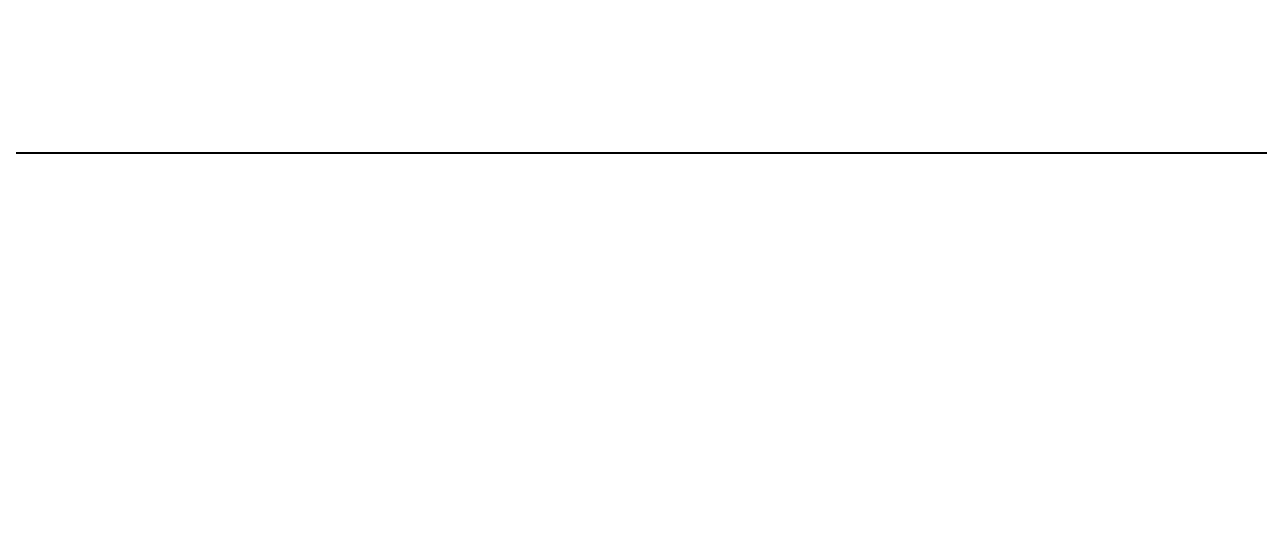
# Model space of a CAD drawing. Header units: inches. Extents: x -48022 to 80112, y -8164 to 5118.
# Drawn here: x 70132 to 70208.2, y -2171.7 to -2141 of the extents above; entities that cross this region are included whole.
import ezdxf

# ---------------------------------------------------------------- set-up
doc = ezdxf.new("R2010")
doc.units = ezdxf.units.IN
doc.header["$LTSCALE"] = 10
doc.header["$PDMODE"] = 32
doc.linetypes.add('Amconstr', pattern=[9999, 9999, 0])
doc.layers.add('07--DIM-3', color=3, linetype='Continuous', lineweight=35)
doc.layers.add('CKS_PROPERTY LINE', color=5, linetype='Continuous')
doc.layers.add('MS GATE', color=1, linetype='Continuous')
doc.styles.add('TIME NEW', font='times.ttf')
doc.dimstyles.new('Copy of Dim 1-32', dxfattribs={"dimtxt": 120, "dimasz": 96, "dimexe": 96, "dimexo": 96, "dimgap": 24, "dimtad": 1, "dimdec": 0, "dimzin": 3, "dimdsep": 46, "dimlunit": 4, "dimtxsty": 'TIME NEW', "dimblk": 'ARCHTICK', "dimcen": 24, "dimdle": 96, "dimclrd": 1, "dimclre": 1, "dimclrt": 3, "dimadec": 0, "dimazin": 0, "dimtfac": 1, "dimtdec": 0, "dimtofl": 0, "dimtmove": 0, "dimatfit": 3, "dimfxl": 0, "dimtolj": 1, "dimtzin": 0, "dimarcsym": 0})

# ---------------------------------------------------------------- blocks, each defined once
blk = doc.blocks.new('admin enlclave road')
at = {"layer": 'CKS_PROPERTY LINE', "color": 0, "lineweight": -3}
blk.add_lwpolyline([(44503.3515, -5420.2847, -0.126728), (44591.9967, -5383.9808), (44858.5495, -5347.3451)], format="xyb", dxfattribs=at)
blk = doc.blocks.new('_ArchTick')
at = {"color": 0, "const_width": 0.15}
blk.add_lwpolyline([(-0.5, -0.5), (0.5, 0.5)], dxfattribs=at)
blk = doc.blocks.new('*D114')
at = {"layer": '07--DIM-3', "color": 1, "linetype": 'Amconstr', "lineweight": -2, "transparency": 16777216}
for p, q in [((59453.78, -1974.303), (59453.78, -2157.384)), ((70241.318, -1974.305), (70241.318, -2157.384)), ((59357.78, -2061.384), (70337.318, -2061.384))]:
    blk.add_line(p, q, dxfattribs=at)
at = {"layer": 'Defpoints', "color": 0, "linetype": 'Amconstr', "transparency": 16777216}
for p in [(59453.78, -1878.303), (70241.318, -1878.305), (70241.318, -2061.384)]:
    blk.add_point(p, dxfattribs=at)
at = {"layer": '07--DIM-3', "color": 1, "linetype": 'Amconstr', "lineweight": -2, "transparency": 16777216, "xscale": 96, "yscale": 96, "zscale": 96, "rotation": 180}
blk.add_blockref('_ArchTick', (59453.78, -2061.384), dxfattribs=at)
at = {"layer": '07--DIM-3', "color": 1, "linetype": 'Amconstr', "lineweight": -2, "transparency": 16777216, "xscale": 96, "yscale": 96, "zscale": 96}
blk.add_blockref('_ArchTick', (70241.318, -2061.384), dxfattribs=at)
at = {"layer": '07--DIM-3', "color": 3, "linetype": 'Amconstr', "lineweight": 25, "transparency": 16777216, "insert": (64847.549, -1976.173), "char_height": 120, "attachment_point": 5, "style": 'TIME NEW'}
blk.add_mtext('\\A1;899\'-0"', dxfattribs=at)

msp = doc.modelspace()

# ---------------------------------------------------------------- block references
at = {"layer": 'MS GATE', "linetype": 'Amconstr', "lineweight": 25, "xscale": 42.66674600251998, "yscale": 42.66674600251998, "zscale": 42.66674600251998, "rotation": 352.174150691152}
msp.add_blockref('admin enlclave road', (-1794383.542, 484490.753), dxfattribs=at)

# ---------------------------------------------------------------- dimensions: what is measured, and where the dimension line sits
at = {"layer": '07--DIM-3', "linetype": 'Amconstr', "lineweight": 25}
dim = msp.add_aligned_dim(p1=(59453.78, -1878.303), p2=(70241.318, -1878.305), distance=-183.079, dimstyle='Copy of Dim 1-32', dxfattribs=at)
dim.commit()
dim.dimension.update_dxf_attribs({"geometry": '*D114', "text_midpoint": (64847.549, -1976.173)})

doc.saveas('drawing.dxf')
